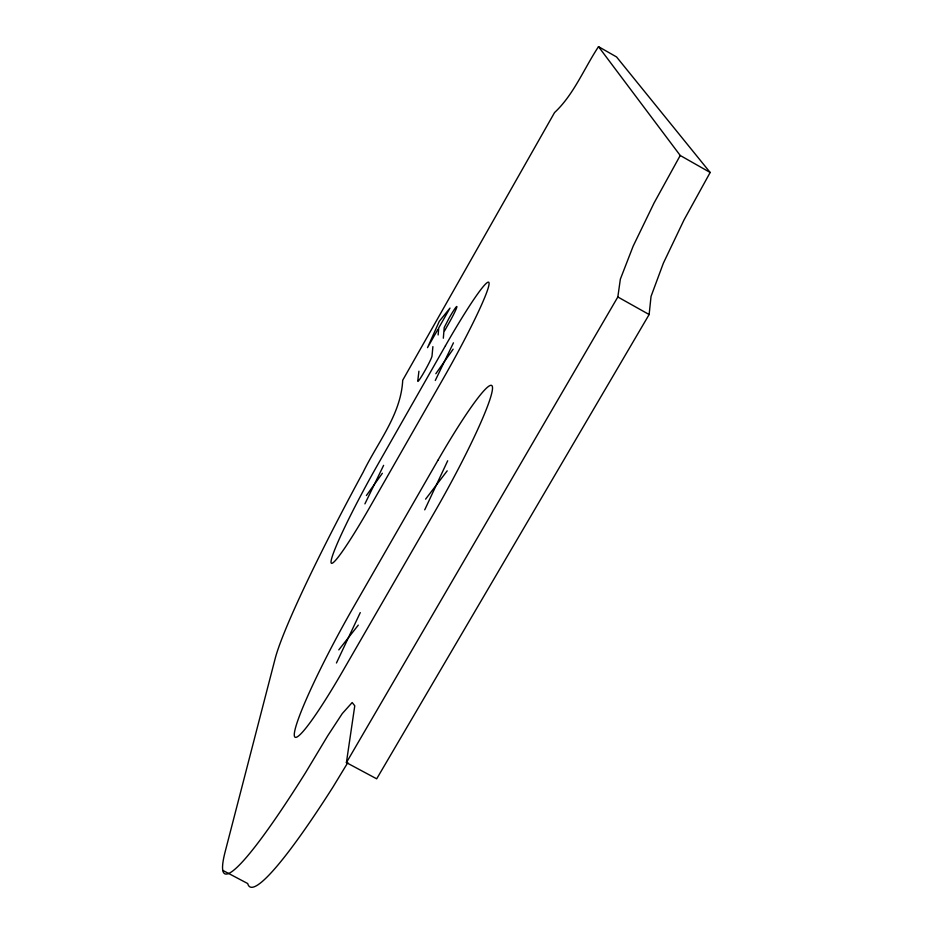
<?xml version="1.0" encoding="UTF-8"?>
<svg xmlns="http://www.w3.org/2000/svg" width="933" height="933" viewBox="0 0 933 933"><rect width="100%" height="100%" fill="white"/><g stroke="black" fill="none" stroke-linecap="round" stroke-linejoin="round"><path stroke-width="1.4" d="M443.327 338.212L444.213 327.541L449.158 317.99A16.141 1.155 -61 0 1 456.89 306.759A16.141 1.155 -61 0 1 448.82 323.319L444.586 330.783M438.137 334.959L438.732 327.903L449.986 308.088L439.28 321.325L427.524 347.647L437.939 329.302M432.889 346.621L432.014 356.021A14.613 1.061 -61.1 0 1 424.608 371.241A14.613 1.061 -61.1 0 1 417.762 381.072L418.917 371.194M649.135 314.526L651.047 296.391L663.363 263.188L684.017 219.943L710.165 172.477L616.55 56.936L598.508 46.65C584.081 68.471 573.783 94.63 554.552 112.566L402.718 380.209C400.992 414.672 377.573 442.394 363.124 472.273A225.051 17.482 -61.3 0 0 275.27 658.197L225.215 851.514A283.585 27.605 -61.6 0 0 305.627 772.547L327.821 735.636L342.271 713.582L352.173 702.537L354.773 705.791L346.411 762.611L376.687 778.822L649.135 314.526L617.833 296.974L620.352 279.165L633.145 246.172L654.056 203.009L680.227 155.484L598.508 46.65M424.725 509.838L447.688 460.774M336.451 662.99L360.266 612.608M435.291 380.466L453.45 342.819M364.908 503.867L383.615 465.345M346.411 762.611L617.833 296.974M347.822 762.611L332.918 787.137A283.305 30.649 -61.6 0 1 247.712 883.551L222.835 870.407M435.839 373.713L453.146 349.164M366.401 495.528L382.355 473.288M425.6 499.143L447.199 470.838M338.796 649.881L358.284 625.122M680.227 155.484L710.165 172.477M445.461 345.711L377.643 464.821A89.626 6.928 -61.3 0 0 331.168 560.64A89.626 6.928 -61.3 0 0 370.751 505.546L443.303 378.495A90.769 7.079 -61 0 0 489.067 283.749A90.769 7.079 -61 0 0 445.461 345.711M437.927 460.284L353.63 606.905A112.741 10.893 -61.6 0 0 294.536 732.148A112.741 10.893 -61.6 0 0 342.784 671.072L434.51 512.229A114.153 11.243 -61.2 0 0 492.496 388.583A114.153 11.243 -61.2 0 0 437.927 460.284"/></g></svg>
